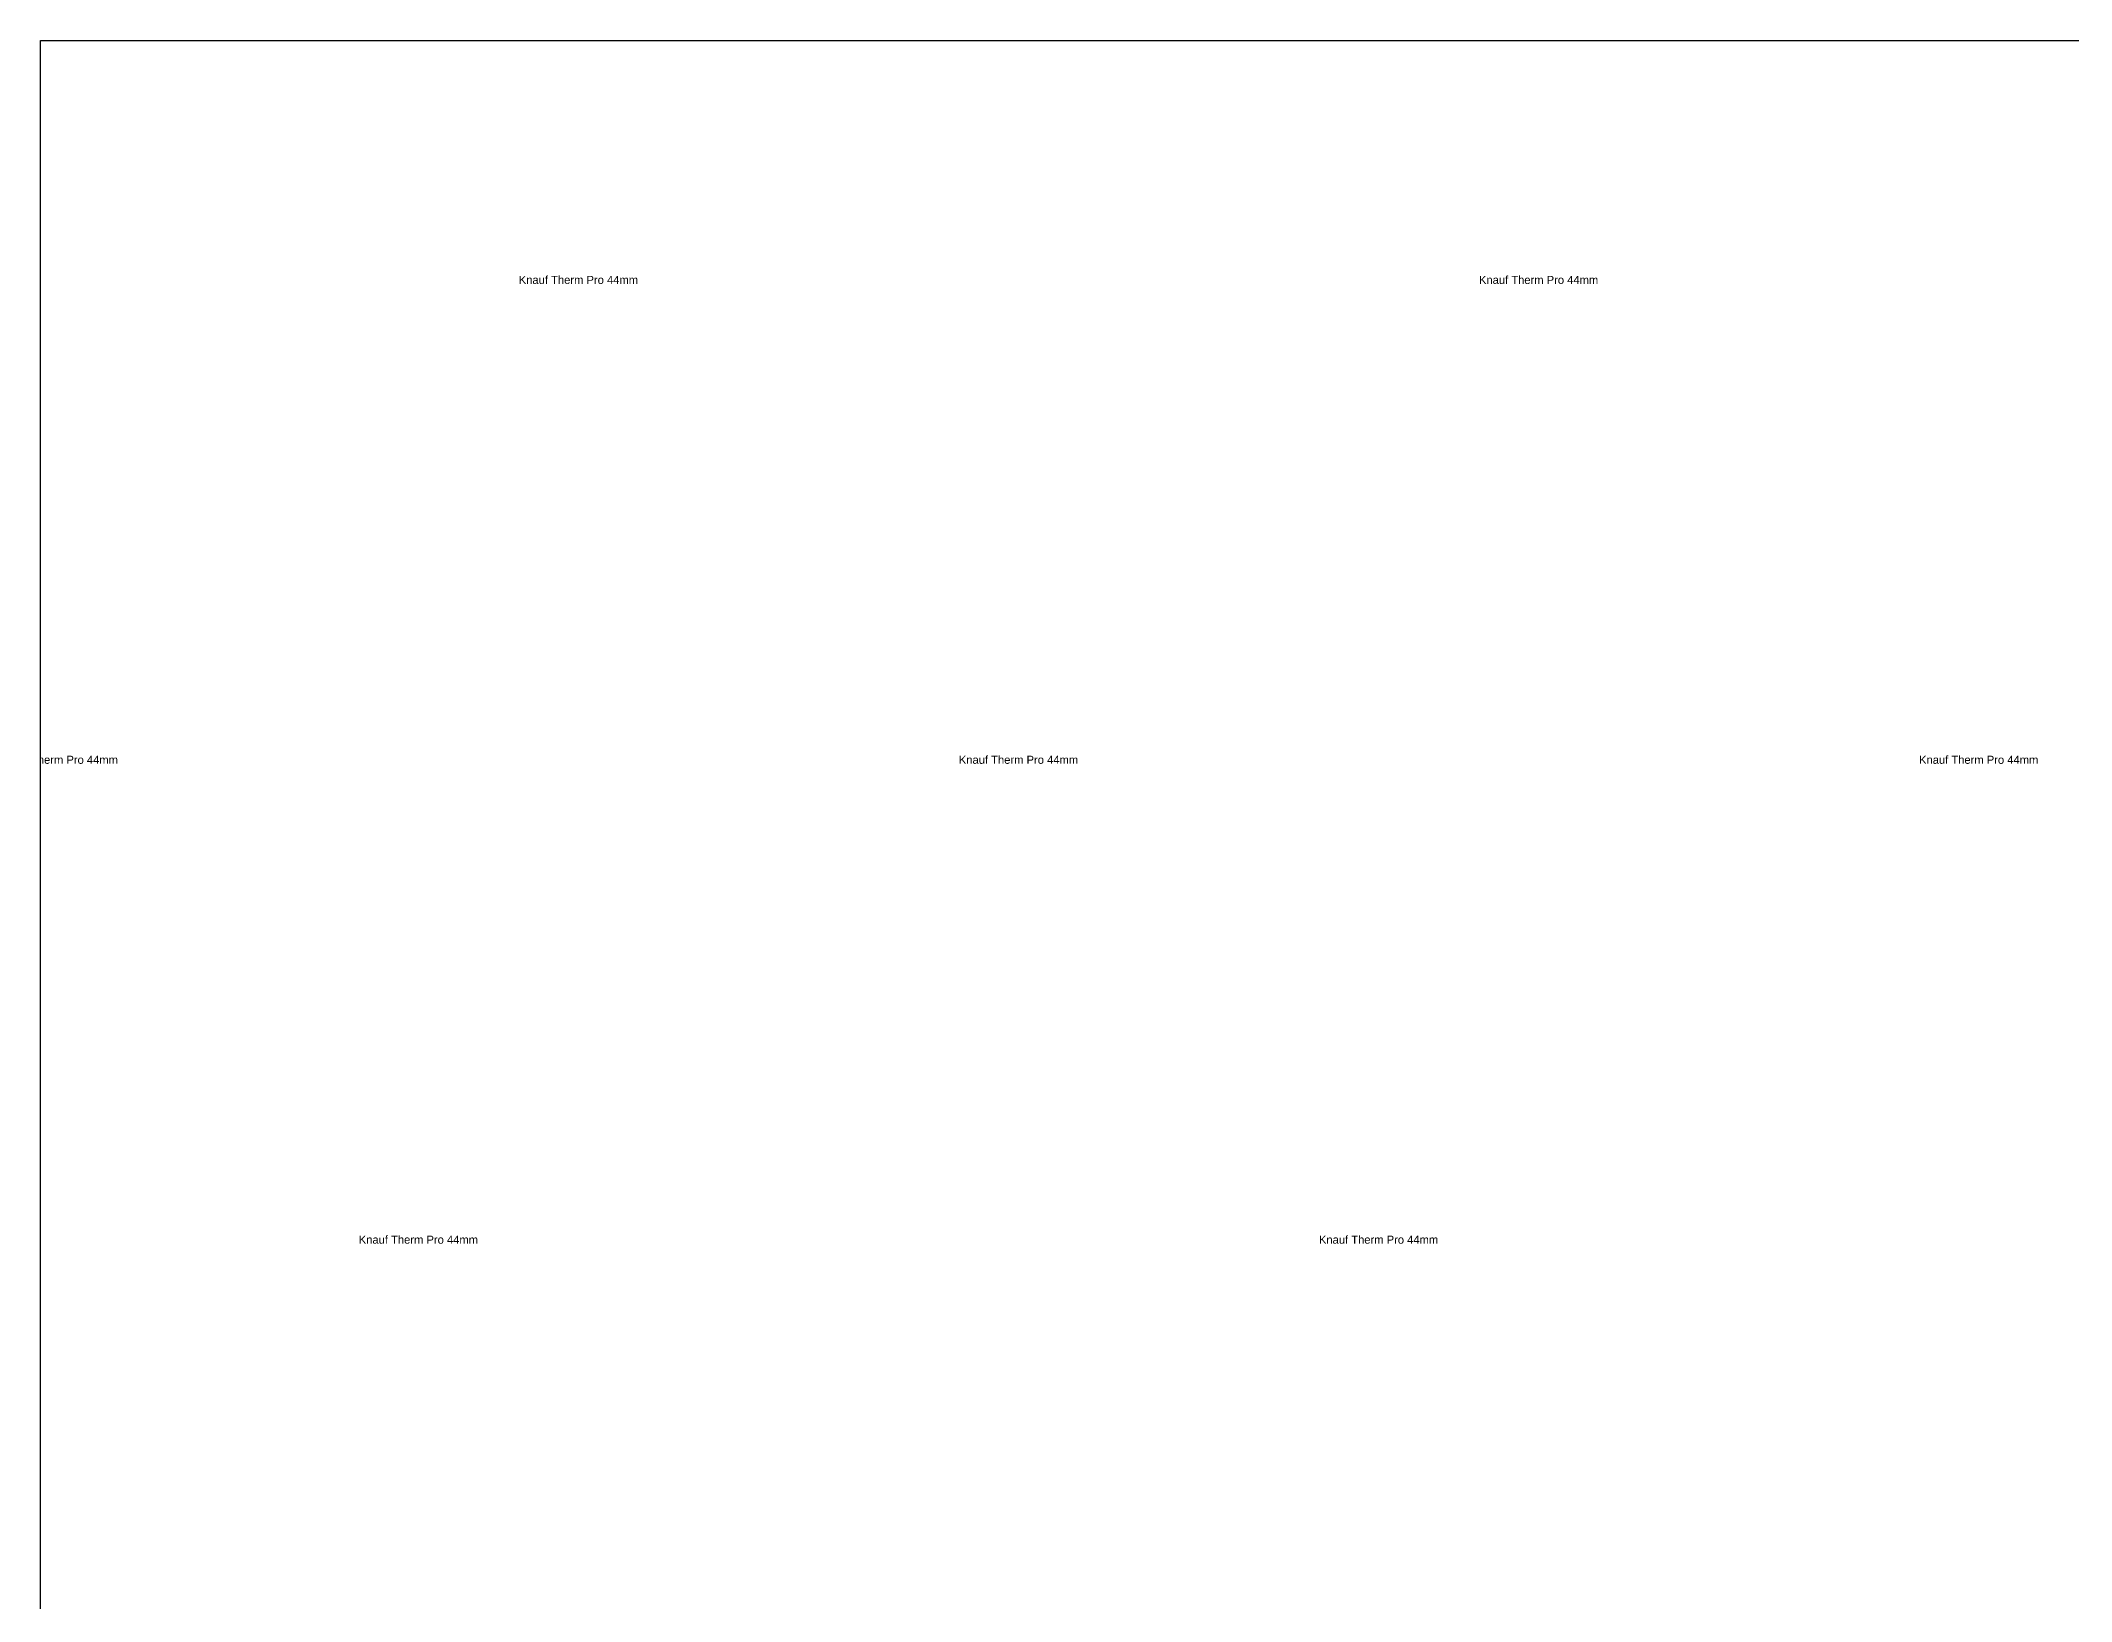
# Model space of a CAD drawing. Header units: inches. Extents: x 13098 to 26823, y 3125 to 10575.
# Drawn here: x 22665 to 25203, y 8474 to 10425 of the extents above; entities that cross this region are included whole.
import ezdxf
from ezdxf.xclip import XClip

# ---------------------------------------------------------------- set-up
doc = ezdxf.new("R2010")
doc.units = ezdxf.units.IN
doc.header["$MEASUREMENT"] = 0
doc.header["$XCLIPFRAME"] = 0
doc.layers.get('0').update_dxf_attribs({"true_color": 0xc2ced6})
doc.layers.add('Cabinet HFSupp', color=7, linetype='Continuous', true_color=0xfba904)
doc.styles.get("Standard").update_dxf_attribs({"font": 'arial.ttf'})

# ---------------------------------------------------------------- blocks, each defined once
blk = doc.blocks.new('Knauf Thermo (HotFloor Sipplier)')
at = {"insert": (513.6, 329.8, 45), "char_height": 10, "attachment_point": 1}
blk.add_mtext_dynamic_manual_height_columns('Knauf Therm Pro 44mm', width=1057.296, gutter_width=1, heights=[0], dxfattribs=at)

msp = doc.modelspace()

# ---------------------------------------------------------------- linework, layer by layer
at = {"layer": 'Cabinet HFSupp', "elevation": 250}
msp.add_lwpolyline([(25179, 6595), (25179, 7195), (22665, 7195), (22665, 10425), (26823, 10425), (26823, 6595), (25179, 6595)], dxfattribs=at)

# ---------------------------------------------------------------- block references
at = {"layer": 'Cabinet HFSupp'}
ref = msp.add_blockref('Knauf Thermo (HotFloor Sipplier)', (22749, 9801, 272), dxfattribs=at)
XClip(ref).set_block_clipping_path([(2429.9999999999, -3206.0000000001), (2429.9999999999, -2606.0000000001), (-84.0000000001, -2606.0000000001), (-84.0000000001, 623.9999999999), (4073.9999999999, 623.9999999999), (4073.9999999999, -3206.0000000001)])
ref = msp.add_blockref('Knauf Thermo (HotFloor Sipplier)', (23949, 9801, 272), dxfattribs=at)
XClip(ref).set_block_clipping_path([(1230, -3206), (1230, -2606), (-1284, -2606), (-1284, 624), (2874, 624), (2874, -3206)])
ref = msp.add_blockref('Knauf Thermo (HotFloor Sipplier)', (22099, 9201, 272), dxfattribs=at)
XClip(ref).set_block_clipping_path([(3079.9999999999, -2606.0000000001), (3079.9999999999, -2006.0000000001), (565.9999999999, -2006.0000000001), (565.9999999999, 1223.9999999999), (4723.9999999999, 1223.9999999999), (4723.9999999999, -2606.0000000001)])
ref = msp.add_blockref('Knauf Thermo (HotFloor Sipplier)', (23299, 9201, 272), dxfattribs=at)
XClip(ref).set_block_clipping_path([(1879.9999999999, -2606.0000000001), (1879.9999999999, -2006.0000000001), (-634.0000000001, -2006.0000000001), (-634.0000000001, 1223.9999999999), (3523.9999999999, 1223.9999999999), (3524, -2606.0000000001)])
ref = msp.add_blockref('Knauf Thermo (HotFloor Sipplier)', (24499, 9201, 272), dxfattribs=at)
XClip(ref).set_block_clipping_path([(680, -2606), (680, -2006), (-1834, -2006), (-1834, 1224), (2324, 1224), (2324, -2606)])
ref = msp.add_blockref('Knauf Thermo (HotFloor Sipplier)', (22549, 8601, 272), dxfattribs=at)
XClip(ref).set_block_clipping_path([(2629.9999999999, -2006.0000000001), (2629.9999999999, -1406.0000000001), (115.9999999999, -1406.0000000001), (115.9999999999, 1823.9999999999), (4273.9999999999, 1823.9999999999), (4273.9999999999, -2006.0000000001)])
ref = msp.add_blockref('Knauf Thermo (HotFloor Sipplier)', (23749, 8601, 272), dxfattribs=at)
XClip(ref).set_block_clipping_path([(1429.9999999999, -2006), (1429.9999999999, -1406), (-1084.0000000001, -1406), (-1084.0000000001, 1824), (3073.9999999999, 1824), (3074, -2006)])

doc.saveas('drawing.dxf')
